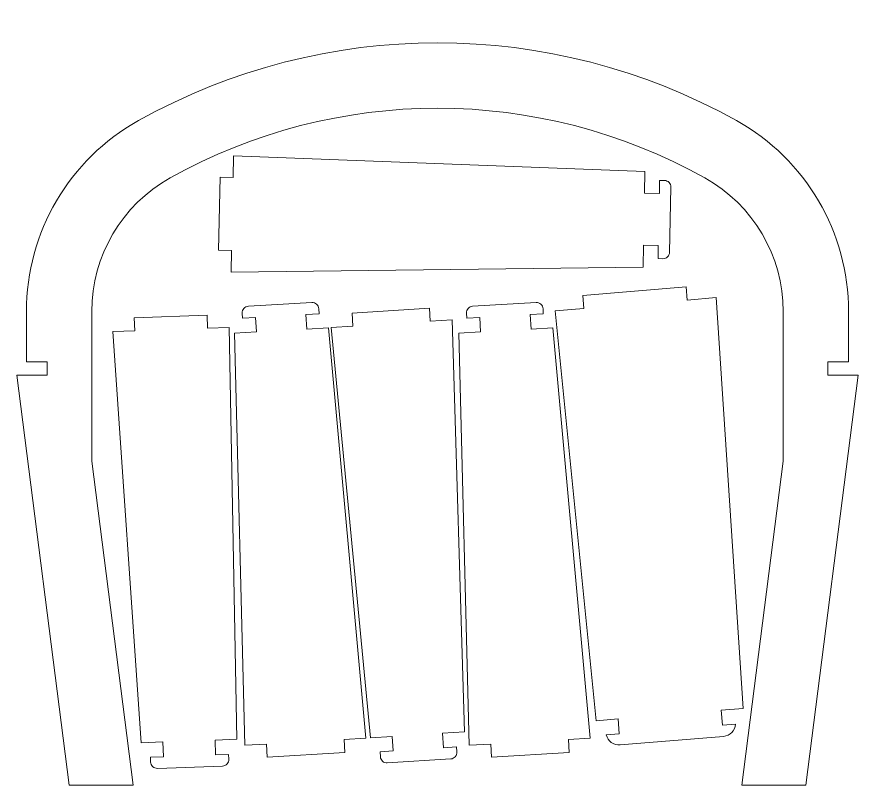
# Model space of a CAD drawing. Header units: centimetres. Extents: x -35.4 to 35.4, y -198.6 to -127.9.
# Drawn here: x -33.75 to 4.84, y -195.45 to -160.23 of the extents above; entities that cross this region are included whole.
import ezdxf

# ---------------------------------------------------------------- set-up
doc = ezdxf.new("R2010")
doc.units = ezdxf.units.CM
doc.header["$MEASUREMENT"] = 0
doc.layers.add('Camada 1', color=7, linetype='Continuous')

msp = doc.modelspace()

# ---------------------------------------------------------------- linework, layer by layer
at = {"layer": 'Camada 1', "color": 250, "lineweight": 20}
for points, knots in [([(-26.70945, -167.60921), (-19.09039, -163.35832), (-9.8129, -163.35832), (-2.19384, -167.60921), (-2.19384, -167.60921), (0.02813, -168.84891), (1.40517, -171.19406), (1.40517, -173.73847), (1.40517, -173.73847), (1.40517, -173.73847), (1.40517, -180.5992), (1.40517, -180.5992), (1.40517, -180.5992), (1.40517, -180.5992), (-0.49083, -195.45119), (-0.49083, -195.45119), (-0.49083, -195.45119), (-0.49083, -195.45119), (2.44348, -195.45119), (2.44348, -195.45119), (2.44348, -195.45119), (2.44348, -195.45119), (4.84348, -176.6512), (4.84348, -176.6512), (4.84348, -176.6512), (4.84348, -176.6512), (3.44835, -176.6512), (3.44835, -176.6512), (3.44835, -176.6512), (3.44835, -176.6512), (3.44835, -176.0512), (3.44835, -176.0512), (3.44835, -176.0512), (3.44835, -176.0512), (4.40517, -176.0512), (4.40517, -176.0512), (4.40517, -176.0512), (4.40517, -176.0512), (4.40517, -173.73847), (4.40517, -173.73847), (4.40517, -173.73847), (4.40517, -170.10651), (2.43955, -166.75897), (-0.73216, -164.98938), (-0.73216, -164.98938), (-9.25975, -160.23159), (-19.64354, -160.23159), (-28.17113, -164.98938), (-28.17113, -164.98938), (-31.34284, -166.75897), (-33.30846, -170.10651), (-33.30846, -173.73847), (-33.30846, -173.73847), (-33.30846, -173.73847), (-33.30846, -176.0512), (-33.30846, -176.0512), (-33.30846, -176.0512), (-33.30846, -176.0512), (-32.35164, -176.0512), (-32.35164, -176.0512), (-32.35164, -176.0512), (-32.35164, -176.0512), (-32.35164, -176.6512), (-32.35164, -176.6512), (-32.35164, -176.6512), (-32.35164, -176.6512), (-33.74677, -176.6512), (-33.74677, -176.6512), (-33.74677, -176.6512), (-33.74677, -176.6512), (-31.34677, -195.45119), (-31.34677, -195.45119), (-31.34677, -195.45119), (-31.34677, -195.45119), (-28.41246, -195.45119), (-28.41246, -195.45119), (-28.41246, -195.45119), (-28.41246, -195.45119), (-30.30846, -180.5992), (-30.30846, -180.5992), (-30.30846, -180.5992), (-30.30846, -180.5992), (-30.30846, -173.73847), (-30.30846, -173.73847), (-30.30846, -173.73847), (-30.30846, -171.19406), (-28.93142, -168.84891), (-26.70945, -167.60921)], [0, 0, 0, 0, 0.04347826, 0.04347826, 0.04347826, 0.04347826, 0.08695652, 0.08695652, 0.08695652, 0.08695652, 0.13043478, 0.13043478, 0.13043478, 0.13043478, 0.17391304, 0.17391304, 0.17391304, 0.17391304, 0.2173913, 0.2173913, 0.2173913, 0.2173913, 0.26086957, 0.26086957, 0.26086957, 0.26086957, 0.30434783, 0.30434783, 0.30434783, 0.30434783, 0.34782609, 0.34782609, 0.34782609, 0.34782609, 0.39130435, 0.39130435, 0.39130435, 0.39130435, 0.43478261, 0.43478261, 0.43478261, 0.43478261, 0.47826087, 0.47826087, 0.47826087, 0.47826087, 0.52173913, 0.52173913, 0.52173913, 0.52173913, 0.56521739, 0.56521739, 0.56521739, 0.56521739, 0.60869565, 0.60869565, 0.60869565, 0.60869565, 0.65217391, 0.65217391, 0.65217391, 0.65217391, 0.69565217, 0.69565217, 0.69565217, 0.69565217, 0.73913043, 0.73913043, 0.73913043, 0.73913043, 0.7826087, 0.7826087, 0.7826087, 0.7826087, 0.82608696, 0.82608696, 0.82608696, 0.82608696, 0.86956522, 0.86956522, 0.86956522, 0.86956522, 0.91304348, 0.91304348, 0.91304348, 0.91304348, 1, 1, 1, 1]), ([(-23.80672, -166.59862), (-23.80672, -166.59862), (-4.93486, -167.31412), (-4.93486, -167.31412), (-4.93486, -167.31412), (-4.93486, -167.31412), (-4.95519, -168.31391), (-4.95519, -168.31391), (-4.95519, -168.31391), (-4.95519, -168.31391), (-4.27533, -168.32773), (-4.27533, -168.32773), (-4.27533, -168.32773), (-4.27533, -168.32773), (-4.26314, -167.72785), (-4.26314, -167.72785), (-4.26314, -167.72785), (-4.26314, -167.72785), (-4.04319, -167.73233), (-4.04319, -167.73233), (-4.04319, -167.73233), (-3.96363, -167.73394), (-3.88799, -167.76709), (-3.83288, -167.82448), (-3.83288, -167.82448), (-3.77778, -167.88188), (-3.74774, -167.95881), (-3.74935, -168.03835), (-3.74935, -168.03835), (-3.74935, -168.03835), (-3.8101, -171.0273), (-3.8101, -171.0273), (-3.8101, -171.0273), (-3.81172, -171.10686), (-3.84488, -171.1825), (-3.90226, -171.23761), (-3.90226, -171.23761), (-3.95966, -171.29271), (-4.03658, -171.32276), (-4.11613, -171.32114), (-4.11613, -171.32114), (-4.11613, -171.32114), (-4.33608, -171.31668), (-4.33608, -171.31668), (-4.33608, -171.31668), (-4.33608, -171.31668), (-4.32389, -170.7168), (-4.32389, -170.7168), (-4.32389, -170.7168), (-4.32389, -170.7168), (-5.00375, -170.70298), (-5.00375, -170.70298), (-5.00375, -170.70298), (-5.00375, -170.70298), (-5.02407, -171.70276), (-5.02407, -171.70276), (-5.02407, -171.70276), (-5.02407, -171.70276), (-23.91532, -171.94142), (-23.91532, -171.94142), (-23.91532, -171.94142), (-23.91532, -171.94142), (-23.89501, -170.94162), (-23.89501, -170.94162), (-23.89501, -170.94162), (-23.89501, -170.94162), (-24.49487, -170.92944), (-24.49487, -170.92944), (-24.49487, -170.92944), (-24.49487, -170.92944), (-24.42693, -167.58623), (-24.42693, -167.58623), (-24.42693, -167.58623), (-24.42693, -167.58623), (-23.82705, -167.59842), (-23.82705, -167.59842), (-23.82705, -167.59842), (-23.82705, -167.59842), (-23.80672, -166.59862), (-23.80672, -166.59862)], [0, 0, 0, 0, 0.04761905, 0.04761905, 0.04761905, 0.04761905, 0.0952381, 0.0952381, 0.0952381, 0.0952381, 0.14285714, 0.14285714, 0.14285714, 0.14285714, 0.19047619, 0.19047619, 0.19047619, 0.19047619, 0.23809524, 0.23809524, 0.23809524, 0.23809524, 0.28571429, 0.28571429, 0.28571429, 0.28571429, 0.33333333, 0.33333333, 0.33333333, 0.33333333, 0.38095238, 0.38095238, 0.38095238, 0.38095238, 0.42857143, 0.42857143, 0.42857143, 0.42857143, 0.47619048, 0.47619048, 0.47619048, 0.47619048, 0.52380952, 0.52380952, 0.52380952, 0.52380952, 0.57142857, 0.57142857, 0.57142857, 0.57142857, 0.61904762, 0.61904762, 0.61904762, 0.61904762, 0.66666667, 0.66666667, 0.66666667, 0.66666667, 0.71428571, 0.71428571, 0.71428571, 0.71428571, 0.76190476, 0.76190476, 0.76190476, 0.76190476, 0.80952381, 0.80952381, 0.80952381, 0.80952381, 0.85714286, 0.85714286, 0.85714286, 0.85714286, 0.9047619, 0.9047619, 0.9047619, 0.9047619, 1, 1, 1, 1]), ([(-9.0592, -173.71531), (-9.0592, -173.71531), (-7.16843, -192.4958), (-7.16843, -192.4958), (-7.16843, -192.4958), (-7.16843, -192.4958), (-6.17185, -192.41312), (-6.17185, -192.41312), (-6.17185, -192.41312), (-6.17185, -192.41312), (-6.11563, -193.0908), (-6.11563, -193.0908), (-6.11563, -193.0908), (-6.11563, -193.0908), (-6.70824, -193.13996), (-6.70824, -193.13996), (-6.70824, -193.13996), (-6.6437, -193.4334), (-6.37206, -193.63385), (-6.07264, -193.60901), (-6.07264, -193.60901), (-6.07264, -193.60901), (-1.33597, -193.21607), (-1.33597, -193.21607), (-1.33597, -193.21607), (-1.03655, -193.19123), (-0.80166, -192.94876), (-0.78636, -192.64869), (-0.78636, -192.64869), (-0.78636, -192.64869), (-1.37896, -192.69786), (-1.37896, -192.69786), (-1.37896, -192.69786), (-1.37896, -192.69786), (-1.43518, -192.02018), (-1.43518, -192.02018), (-1.43518, -192.02018), (-1.43518, -192.02018), (-0.43861, -191.93751), (-0.43861, -191.93751), (-0.43861, -191.93751), (-0.43861, -191.93751), (-1.66834, -173.10219), (-1.66834, -173.10219), (-1.66834, -173.10219), (-1.66834, -173.10219), (-2.99543, -173.21228), (-2.99543, -173.21228), (-2.99543, -173.21228), (-2.99543, -173.21228), (-3.04504, -172.61433), (-3.04504, -172.61433), (-3.04504, -172.61433), (-3.04504, -172.61433), (-7.78171, -173.00727), (-7.78171, -173.00727), (-7.78171, -173.00727), (-7.78171, -173.00727), (-7.7321, -173.60522), (-7.7321, -173.60522), (-7.7321, -173.60522), (-7.7321, -173.60522), (-9.0592, -173.71531), (-9.0592, -173.71531)], [0, 0, 0, 0, 0.05882353, 0.05882353, 0.05882353, 0.05882353, 0.11764706, 0.11764706, 0.11764706, 0.11764706, 0.17647059, 0.17647059, 0.17647059, 0.17647059, 0.23529412, 0.23529412, 0.23529412, 0.23529412, 0.29411765, 0.29411765, 0.29411765, 0.29411765, 0.35294118, 0.35294118, 0.35294118, 0.35294118, 0.41176471, 0.41176471, 0.41176471, 0.41176471, 0.47058824, 0.47058824, 0.47058824, 0.47058824, 0.52941176, 0.52941176, 0.52941176, 0.52941176, 0.58823529, 0.58823529, 0.58823529, 0.58823529, 0.64705882, 0.64705882, 0.64705882, 0.64705882, 0.70588235, 0.70588235, 0.70588235, 0.70588235, 0.76470588, 0.76470588, 0.76470588, 0.76470588, 0.82352941, 0.82352941, 0.82352941, 0.82352941, 0.88235294, 0.88235294, 0.88235294, 0.88235294, 1, 1, 1, 1]), ([(-17.73829, -193.30234), (-17.73829, -193.30234), (-19.44838, -174.48713), (-19.44838, -174.48713), (-19.44838, -174.48713), (-19.44838, -174.48713), (-20.44671, -174.54478), (-20.44671, -174.54478), (-20.44671, -174.54478), (-20.44671, -174.54478), (-20.48533, -173.87589), (-20.48533, -173.87589), (-20.48533, -173.87589), (-20.48533, -173.87589), (-19.88634, -173.84131), (-19.88634, -173.84131), (-19.88634, -173.84131), (-19.88634, -173.84131), (-19.89959, -173.61169), (-19.89959, -173.61169), (-19.89959, -173.61169), (-19.90418, -173.53226), (-19.94014, -173.45789), (-19.99954, -173.40497), (-19.99954, -173.40497), (-20.05896, -173.35205), (-20.13696, -173.3249), (-20.21639, -173.32948), (-20.21639, -173.32948), (-20.21639, -173.32948), (-23.12814, -173.49764), (-23.12814, -173.49764), (-23.12814, -173.49764), (-23.20758, -173.50222), (-23.28193, -173.53817), (-23.33485, -173.59759), (-23.33485, -173.59759), (-23.38778, -173.657), (-23.41494, -173.735), (-23.41034, -173.81443), (-23.41034, -173.81443), (-23.41034, -173.81443), (-23.39709, -174.04404), (-23.39709, -174.04404), (-23.39709, -174.04404), (-23.39709, -174.04404), (-22.79808, -174.00945), (-22.79808, -174.00945), (-22.79808, -174.00945), (-22.79808, -174.00945), (-22.75946, -174.67833), (-22.75946, -174.67833), (-22.75946, -174.67833), (-22.75946, -174.67833), (-23.75779, -174.73598), (-23.75779, -174.73598), (-23.75779, -174.73598), (-23.75779, -174.73598), (-23.29065, -193.62297), (-23.29065, -193.62297), (-23.29065, -193.62297), (-23.29065, -193.62297), (-22.29234, -193.56532), (-22.29234, -193.56532), (-22.29234, -193.56532), (-22.29234, -193.56532), (-22.25774, -194.16432), (-22.25774, -194.16432), (-22.25774, -194.16432), (-22.25774, -194.16432), (-18.70203, -193.95899), (-18.70203, -193.95899), (-18.70203, -193.95899), (-18.70203, -193.95899), (-18.73662, -193.35999), (-18.73662, -193.35999), (-18.73662, -193.35999), (-18.73662, -193.35999), (-17.73829, -193.30234), (-17.73829, -193.30234)], [0, 0, 0, 0, 0.04761905, 0.04761905, 0.04761905, 0.04761905, 0.0952381, 0.0952381, 0.0952381, 0.0952381, 0.14285714, 0.14285714, 0.14285714, 0.14285714, 0.19047619, 0.19047619, 0.19047619, 0.19047619, 0.23809524, 0.23809524, 0.23809524, 0.23809524, 0.28571429, 0.28571429, 0.28571429, 0.28571429, 0.33333333, 0.33333333, 0.33333333, 0.33333333, 0.38095238, 0.38095238, 0.38095238, 0.38095238, 0.42857143, 0.42857143, 0.42857143, 0.42857143, 0.47619048, 0.47619048, 0.47619048, 0.47619048, 0.52380952, 0.52380952, 0.52380952, 0.52380952, 0.57142857, 0.57142857, 0.57142857, 0.57142857, 0.61904762, 0.61904762, 0.61904762, 0.61904762, 0.66666667, 0.66666667, 0.66666667, 0.66666667, 0.71428571, 0.71428571, 0.71428571, 0.71428571, 0.76190476, 0.76190476, 0.76190476, 0.76190476, 0.80952381, 0.80952381, 0.80952381, 0.80952381, 0.85714286, 0.85714286, 0.85714286, 0.85714286, 0.9047619, 0.9047619, 0.9047619, 0.9047619, 1, 1, 1, 1]), ([(-13.78241, -174.12117), (-13.78241, -174.12117), (-13.22022, -193.00557), (-13.22022, -193.00557), (-13.22022, -193.00557), (-13.22022, -193.00557), (-14.21825, -193.06825), (-14.21825, -193.06825), (-14.21825, -193.06825), (-14.21825, -193.06825), (-14.17626, -193.73693), (-14.17626, -193.73693), (-14.17626, -193.73693), (-14.17626, -193.73693), (-13.57744, -193.69932), (-13.57744, -193.69932), (-13.57744, -193.69932), (-13.57744, -193.69932), (-13.56302, -193.92887), (-13.56302, -193.92887), (-13.56302, -193.92887), (-13.55804, -194.00827), (-13.5848, -194.08642), (-13.63742, -194.14609), (-13.63742, -194.14609), (-13.69004, -194.20577), (-13.76422, -194.24209), (-13.84363, -194.24708), (-13.84363, -194.24708), (-13.84363, -194.24708), (-16.7545, -194.42988), (-16.7545, -194.42988), (-16.7545, -194.42988), (-16.83391, -194.43487), (-16.91204, -194.4081), (-16.97172, -194.35548), (-16.97172, -194.35548), (-17.0314, -194.30285), (-17.06773, -194.22868), (-17.07271, -194.14927), (-17.07271, -194.14927), (-17.07271, -194.14927), (-17.08713, -193.91973), (-17.08713, -193.91973), (-17.08713, -193.91973), (-17.08713, -193.91973), (-16.4883, -193.88212), (-16.4883, -193.88212), (-16.4883, -193.88212), (-16.4883, -193.88212), (-16.5303, -193.21344), (-16.5303, -193.21344), (-16.5303, -193.21344), (-16.5303, -193.21344), (-17.52832, -193.27612), (-17.52832, -193.27612), (-17.52832, -193.27612), (-17.52832, -193.27612), (-19.33309, -174.46976), (-19.33309, -174.46976), (-19.33309, -174.46976), (-19.33309, -174.46976), (-18.33508, -174.40708), (-18.33508, -174.40708), (-18.33508, -174.40708), (-18.33508, -174.40708), (-18.37267, -173.80827), (-18.37267, -173.80827), (-18.37267, -173.80827), (-18.37267, -173.80827), (-14.81805, -173.58503), (-14.81805, -173.58503), (-14.81805, -173.58503), (-14.81805, -173.58503), (-14.78044, -174.18385), (-14.78044, -174.18385), (-14.78044, -174.18385), (-14.78044, -174.18385), (-13.78241, -174.12117), (-13.78241, -174.12117)], [0, 0, 0, 0, 0.04761905, 0.04761905, 0.04761905, 0.04761905, 0.0952381, 0.0952381, 0.0952381, 0.0952381, 0.14285714, 0.14285714, 0.14285714, 0.14285714, 0.19047619, 0.19047619, 0.19047619, 0.19047619, 0.23809524, 0.23809524, 0.23809524, 0.23809524, 0.28571429, 0.28571429, 0.28571429, 0.28571429, 0.33333333, 0.33333333, 0.33333333, 0.33333333, 0.38095238, 0.38095238, 0.38095238, 0.38095238, 0.42857143, 0.42857143, 0.42857143, 0.42857143, 0.47619048, 0.47619048, 0.47619048, 0.47619048, 0.52380952, 0.52380952, 0.52380952, 0.52380952, 0.57142857, 0.57142857, 0.57142857, 0.57142857, 0.61904762, 0.61904762, 0.61904762, 0.61904762, 0.66666667, 0.66666667, 0.66666667, 0.66666667, 0.71428571, 0.71428571, 0.71428571, 0.71428571, 0.76190476, 0.76190476, 0.76190476, 0.76190476, 0.80952381, 0.80952381, 0.80952381, 0.80952381, 0.85714286, 0.85714286, 0.85714286, 0.85714286, 0.9047619, 0.9047619, 0.9047619, 0.9047619, 1, 1, 1, 1]), ([(-7.45129, -193.30234), (-7.45129, -193.30234), (-9.16138, -174.48713), (-9.16138, -174.48713), (-9.16138, -174.48713), (-9.16138, -174.48713), (-10.15971, -174.54478), (-10.15971, -174.54478), (-10.15971, -174.54478), (-10.15971, -174.54478), (-10.19833, -173.87589), (-10.19833, -173.87589), (-10.19833, -173.87589), (-10.19833, -173.87589), (-9.59934, -173.84131), (-9.59934, -173.84131), (-9.59934, -173.84131), (-9.59934, -173.84131), (-9.61259, -173.61169), (-9.61259, -173.61169), (-9.61259, -173.61169), (-9.61718, -173.53226), (-9.65314, -173.45789), (-9.71254, -173.40497), (-9.71254, -173.40497), (-9.77196, -173.35205), (-9.84996, -173.3249), (-9.92939, -173.32948), (-9.92939, -173.32948), (-9.92939, -173.32948), (-12.84114, -173.49764), (-12.84114, -173.49764), (-12.84114, -173.49764), (-12.92058, -173.50222), (-12.99493, -173.53817), (-13.04785, -173.59759), (-13.04785, -173.59759), (-13.10078, -173.657), (-13.12794, -173.735), (-13.12334, -173.81443), (-13.12334, -173.81443), (-13.12334, -173.81443), (-13.11009, -174.04404), (-13.11009, -174.04404), (-13.11009, -174.04404), (-13.11009, -174.04404), (-12.51108, -174.00945), (-12.51108, -174.00945), (-12.51108, -174.00945), (-12.51108, -174.00945), (-12.47246, -174.67833), (-12.47246, -174.67833), (-12.47246, -174.67833), (-12.47246, -174.67833), (-13.47079, -174.73598), (-13.47079, -174.73598), (-13.47079, -174.73598), (-13.47079, -174.73598), (-13.00365, -193.62297), (-13.00365, -193.62297), (-13.00365, -193.62297), (-13.00365, -193.62297), (-12.00534, -193.56532), (-12.00534, -193.56532), (-12.00534, -193.56532), (-12.00534, -193.56532), (-11.97074, -194.16432), (-11.97074, -194.16432), (-11.97074, -194.16432), (-11.97074, -194.16432), (-8.41503, -193.95899), (-8.41503, -193.95899), (-8.41503, -193.95899), (-8.41503, -193.95899), (-8.44962, -193.35999), (-8.44962, -193.35999), (-8.44962, -193.35999), (-8.44962, -193.35999), (-7.45129, -193.30234), (-7.45129, -193.30234)], [0, 0, 0, 0, 0.04761905, 0.04761905, 0.04761905, 0.04761905, 0.0952381, 0.0952381, 0.0952381, 0.0952381, 0.14285714, 0.14285714, 0.14285714, 0.14285714, 0.19047619, 0.19047619, 0.19047619, 0.19047619, 0.23809524, 0.23809524, 0.23809524, 0.23809524, 0.28571429, 0.28571429, 0.28571429, 0.28571429, 0.33333333, 0.33333333, 0.33333333, 0.33333333, 0.38095238, 0.38095238, 0.38095238, 0.38095238, 0.42857143, 0.42857143, 0.42857143, 0.42857143, 0.47619048, 0.47619048, 0.47619048, 0.47619048, 0.52380952, 0.52380952, 0.52380952, 0.52380952, 0.57142857, 0.57142857, 0.57142857, 0.57142857, 0.61904762, 0.61904762, 0.61904762, 0.61904762, 0.66666667, 0.66666667, 0.66666667, 0.66666667, 0.71428571, 0.71428571, 0.71428571, 0.71428571, 0.76190476, 0.76190476, 0.76190476, 0.76190476, 0.80952381, 0.80952381, 0.80952381, 0.80952381, 0.85714286, 0.85714286, 0.85714286, 0.85714286, 0.9047619, 0.9047619, 0.9047619, 0.9047619, 1, 1, 1, 1]), ([(-23.99971, -174.46648), (-23.99971, -174.46648), (-23.65714, -193.34879), (-23.65714, -193.34879), (-23.65714, -193.34879), (-23.65714, -193.34879), (-24.6565, -193.38449), (-24.6565, -193.38449), (-24.6565, -193.38449), (-24.6565, -193.38449), (-24.63222, -194.06406), (-24.63222, -194.06406), (-24.63222, -194.06406), (-24.63222, -194.06406), (-24.0326, -194.04263), (-24.0326, -194.04263), (-24.0326, -194.04263), (-24.0326, -194.04263), (-24.02475, -194.26249), (-24.02475, -194.26249), (-24.02475, -194.26249), (-24.02191, -194.34201), (-24.05077, -194.41939), (-24.10498, -194.47763), (-24.10498, -194.47763), (-24.1592, -194.53585), (-24.23433, -194.57016), (-24.31384, -194.573), (-24.31384, -194.573), (-24.31384, -194.573), (-27.3015, -194.67975), (-27.3015, -194.67975), (-27.3015, -194.67975), (-27.38102, -194.68259), (-27.4584, -194.65372), (-27.51664, -194.59951), (-27.51664, -194.59951), (-27.57487, -194.54529), (-27.60918, -194.47017), (-27.61202, -194.39066), (-27.61202, -194.39066), (-27.61202, -194.39066), (-27.61988, -194.1708), (-27.61988, -194.1708), (-27.61988, -194.1708), (-27.61988, -194.1708), (-27.02026, -194.14938), (-27.02026, -194.14938), (-27.02026, -194.14938), (-27.02026, -194.14938), (-27.04454, -193.46981), (-27.04454, -193.46981), (-27.04454, -193.46981), (-27.04454, -193.46981), (-28.04389, -193.50551), (-28.04389, -193.50551), (-28.04389, -193.50551), (-28.04389, -193.50551), (-29.3402, -174.65728), (-29.3402, -174.65728), (-29.3402, -174.65728), (-29.3402, -174.65728), (-28.34084, -174.62157), (-28.34084, -174.62157), (-28.34084, -174.62157), (-28.34084, -174.62157), (-28.36227, -174.02196), (-28.36227, -174.02196), (-28.36227, -174.02196), (-28.36227, -174.02196), (-25.0205, -173.90256), (-25.0205, -173.90256), (-25.0205, -173.90256), (-25.0205, -173.90256), (-24.99908, -174.50218), (-24.99908, -174.50218), (-24.99908, -174.50218), (-24.99908, -174.50218), (-23.99971, -174.46648), (-23.99971, -174.46648)], [0, 0, 0, 0, 0.04761905, 0.04761905, 0.04761905, 0.04761905, 0.0952381, 0.0952381, 0.0952381, 0.0952381, 0.14285714, 0.14285714, 0.14285714, 0.14285714, 0.19047619, 0.19047619, 0.19047619, 0.19047619, 0.23809524, 0.23809524, 0.23809524, 0.23809524, 0.28571429, 0.28571429, 0.28571429, 0.28571429, 0.33333333, 0.33333333, 0.33333333, 0.33333333, 0.38095238, 0.38095238, 0.38095238, 0.38095238, 0.42857143, 0.42857143, 0.42857143, 0.42857143, 0.47619048, 0.47619048, 0.47619048, 0.47619048, 0.52380952, 0.52380952, 0.52380952, 0.52380952, 0.57142857, 0.57142857, 0.57142857, 0.57142857, 0.61904762, 0.61904762, 0.61904762, 0.61904762, 0.66666667, 0.66666667, 0.66666667, 0.66666667, 0.71428571, 0.71428571, 0.71428571, 0.71428571, 0.76190476, 0.76190476, 0.76190476, 0.76190476, 0.80952381, 0.80952381, 0.80952381, 0.80952381, 0.85714286, 0.85714286, 0.85714286, 0.85714286, 0.9047619, 0.9047619, 0.9047619, 0.9047619, 1, 1, 1, 1])]:
    msp.add_open_spline(points, degree=3, knots=knots, dxfattribs=at)

doc.saveas('drawing.dxf')
